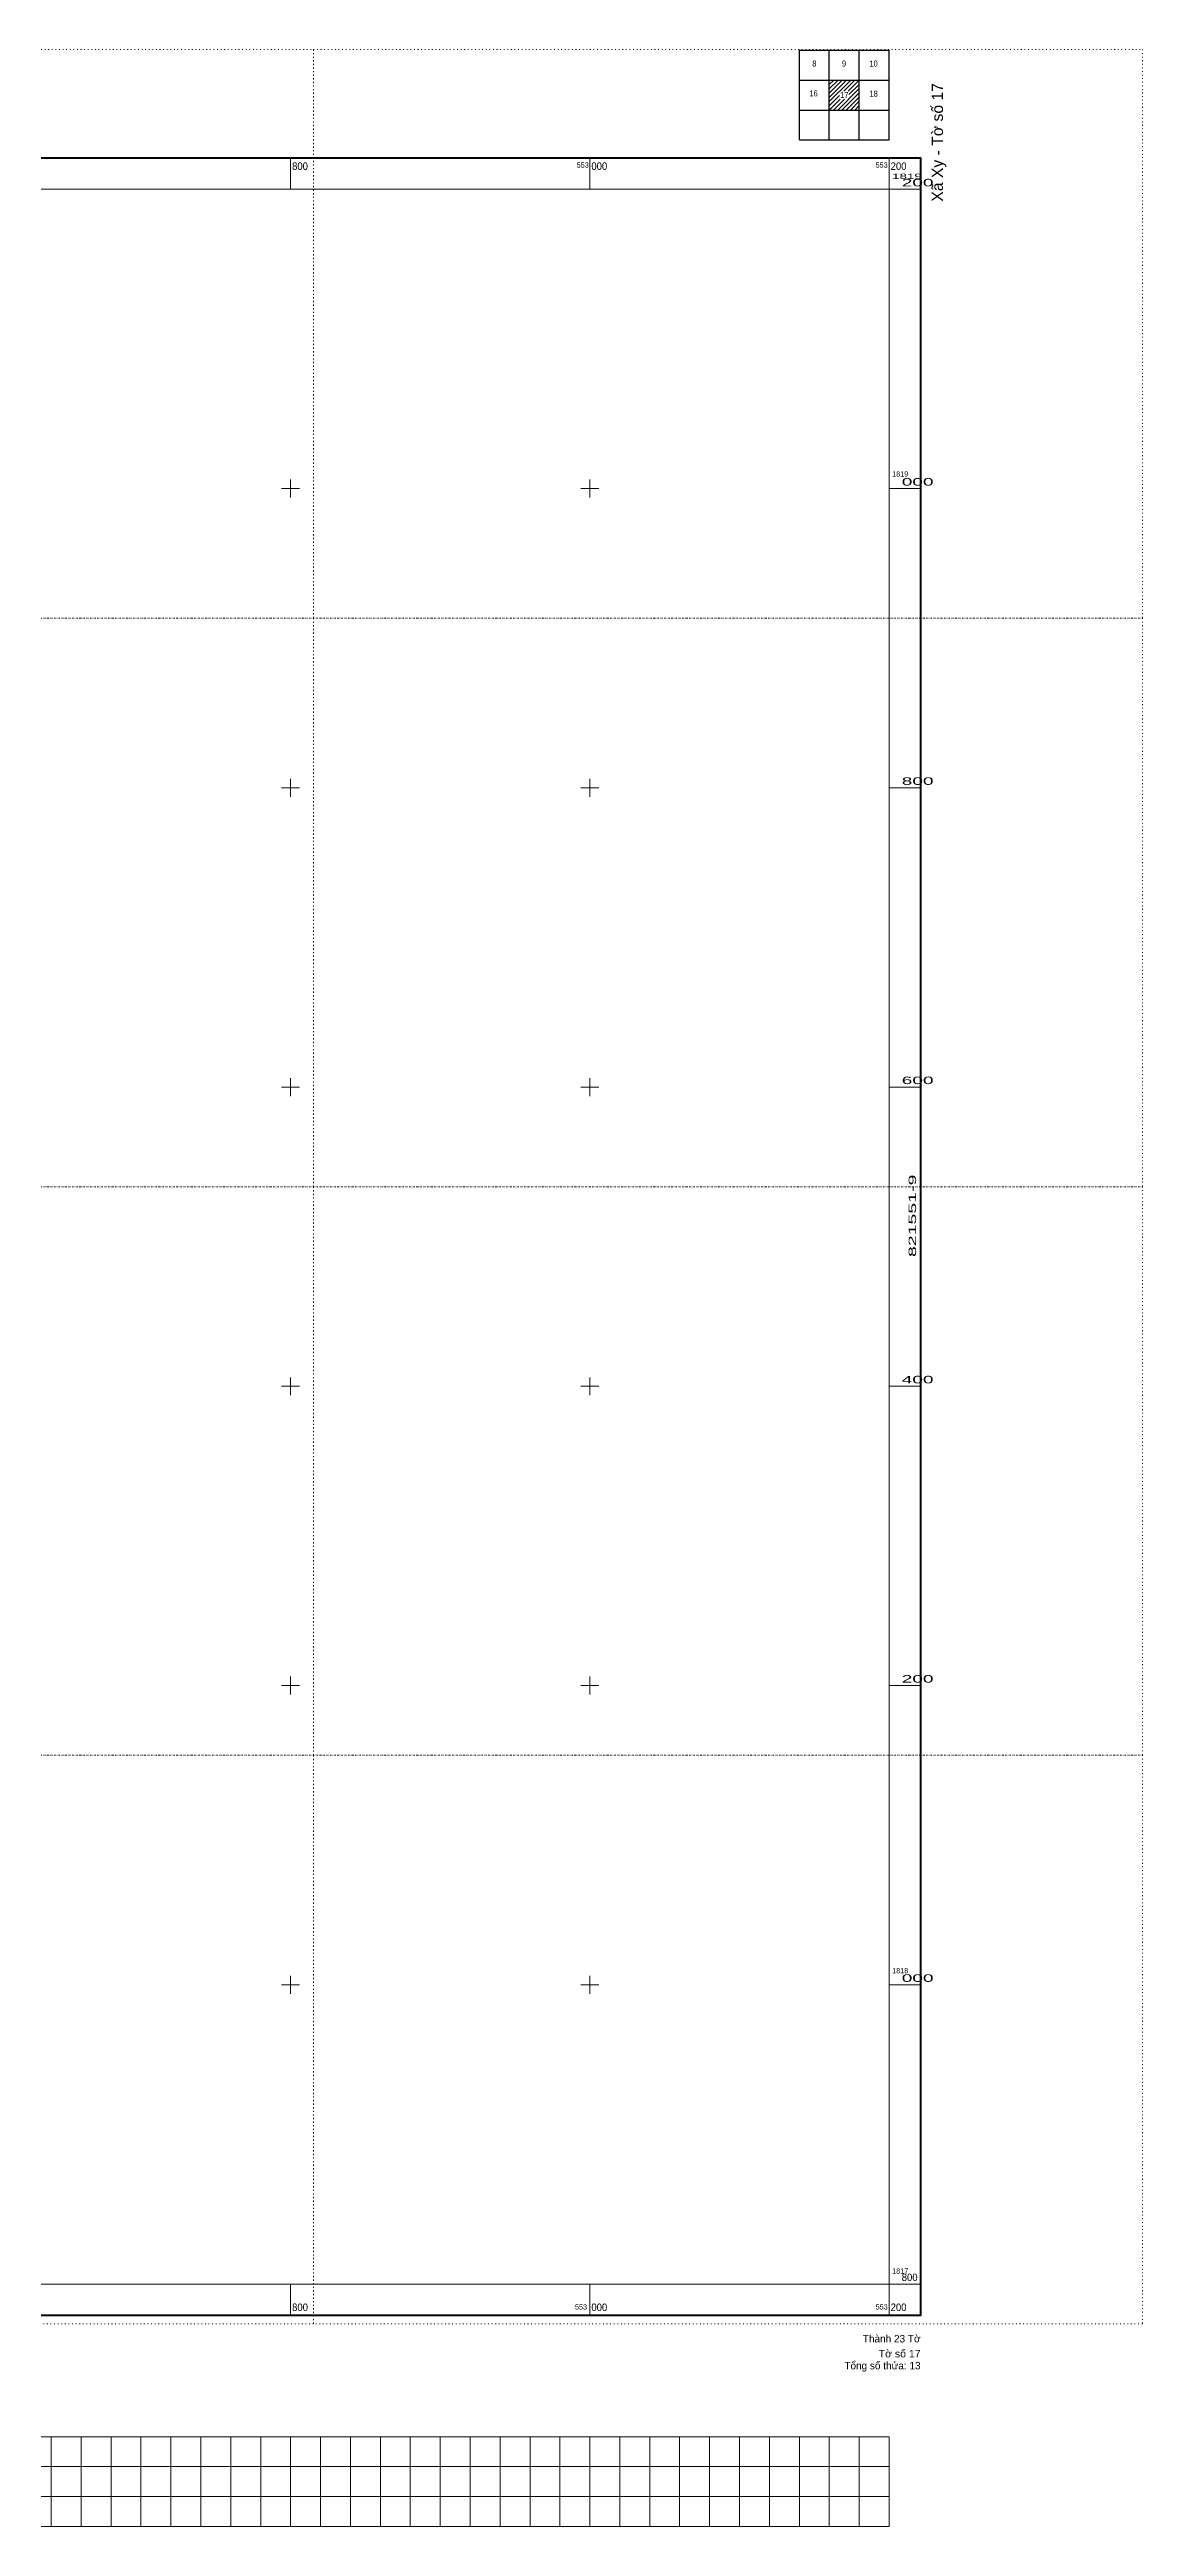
# Model space of a CAD drawing. Header units: metres. Extents: x 551707 to 553369, y 1817638 to 1819293.
# Drawn here: x 552639 to 553369, y 1817638 to 1819293 of the extents above; entities that cross this region are included whole.
import ezdxf
from ezdxf.enums import TextEntityAlignment as Align

# ---------------------------------------------------------------- set-up
doc = ezdxf.new("R2010")
doc.units = ezdxf.units.M
doc.header["$LTSCALE"] = 1.6
doc.linetypes.add('DOTTED', pattern=[1.5, 0.3, -1.2])
doc.layers.add('1', color=7, linetype='DOTTED', lineweight=13)
doc.layers.add('63', color=7, linetype='Continuous', lineweight=13)

msp = doc.modelspace()

# ---------------------------------------------------------------- linework, layer by layer
at = {"layer": '1'}
for points in [[(552261.28, 1818913.43), (552261.28, 1819293.43), (552815.28, 1819293.43), (552815.28, 1818913.43)], [(552815.28, 1818913.43), (552815.28, 1819293.43), (553369.28, 1819293.43), (553369.28, 1818913.43)], [(552261.28, 1818533.43), (552261.28, 1818913.43), (552815.28, 1818913.43), (552815.28, 1818533.43)], [(552815.28, 1818533.43), (552815.28, 1818913.43), (553369.28, 1818913.43), (553369.28, 1818533.43)], [(552261.28, 1818153.43), (552261.28, 1818533.43), (552815.28, 1818533.43), (552815.28, 1818153.43)], [(552815.28, 1818153.43), (552815.28, 1818533.43), (553369.28, 1818533.43), (553369.28, 1818153.43)], [(552261.28, 1817773.43), (552261.28, 1818153.43), (552815.28, 1818153.43), (552815.28, 1817773.43)], [(552815.28, 1817773.43), (552815.28, 1818153.43), (553369.28, 1818153.43), (553369.28, 1817773.43)]]:
    msp.add_lwpolyline(points, close=True, dxfattribs=at)
at = {"layer": '63', "lineweight": 25}
for p, q in [((553140, 1819293), (553200, 1819293)), ((553140, 1819233), (553140, 1819293)), ((553160, 1819233), (553160, 1819293)), ((553180, 1819233), (553180, 1819293)), ((553140, 1819273), (553200, 1819273)), ((553140, 1819253), (553200, 1819253))]:
    msp.add_line(p, q, dxfattribs=at)
at = {"layer": '63'}
for p, q in [((553160, 1819272.8), (553160.2, 1819273)), ((553160, 1819269.96), (553163.04, 1819273)), ((553160, 1819267.16), (553165.84, 1819273)), ((553160, 1819264.32), (553168.68, 1819273)), ((553160, 1819261.48), (553171.52, 1819273)), ((553167, 1819265.68), (553174.36, 1819273)), ((553169.8, 1819265.68), (553177.16, 1819273)), ((553172.64, 1819265.68), (553180, 1819273)), ((553173.12, 1819263.32), (553180, 1819270.16)), ((553160, 1819258.64), (553166.88, 1819265.52)), ((553160, 1819255.84), (553166.88, 1819262.72)), ((553160, 1819253), (553167.36, 1819260.36)), ((553162.84, 1819253), (553170.2, 1819260.36)), ((553165.64, 1819253), (553173, 1819260.36)), ((553168.48, 1819253), (553180, 1819264.52)), ((553171.32, 1819253), (553180, 1819261.68)), ((553173.12, 1819260.52), (553180, 1819267.36)), ((553174.16, 1819253), (553180, 1819258.84)), ((553176.96, 1819253), (553180, 1819256.04)), ((553179.8, 1819253), (553180, 1819253.2)), ((552800, 1819200), (552800, 1819221)), ((553000, 1819200), (553000, 1819221)), ((553200, 1819200), (553200, 1819221)), ((553200, 1819200), (553221, 1819200)), ((552800, 1818994), (552800, 1819006)), ((553000, 1818994), (553000, 1819006)), ((552794, 1819000), (552806, 1819000)), ((552994, 1819000), (553006, 1819000)), ((553200, 1819000), (553221, 1819000)), ((552800, 1818794), (552800, 1818806)), ((553000, 1818794), (553000, 1818806)), ((552794, 1818800), (552806, 1818800)), ((552994, 1818800), (553006, 1818800)), ((553200, 1818800), (553221, 1818800)), ((552800, 1818594), (552800, 1818606)), ((553000, 1818594), (553000, 1818606)), ((552794, 1818600), (552806, 1818600)), ((552994, 1818600), (553006, 1818600)), ((553200, 1818600), (553221, 1818600)), ((552794, 1818400), (552806, 1818400)), ((552800, 1818394), (552800, 1818406)), ((552994, 1818400), (553006, 1818400)), ((553000, 1818394), (553000, 1818406)), ((553200, 1818400), (553221, 1818400)), ((552794, 1818200), (552806, 1818200)), ((552800, 1818194), (552800, 1818206)), ((552994, 1818200), (553006, 1818200)), ((553000, 1818194), (553000, 1818206)), ((553200, 1818200), (553221, 1818200)), ((552794, 1818000), (552806, 1818000)), ((552800, 1817994), (552800, 1818006)), ((552994, 1818000), (553006, 1818000)), ((553000, 1817994), (553000, 1818006)), ((553200, 1818000), (553221, 1818000)), ((552800, 1817800), (552800, 1817779)), ((553000, 1817800), (553000, 1817779)), ((553200, 1817800), (553200, 1817779)), ((553200, 1817800), (553221, 1817800)), ((552640, 1817698), (552640, 1817638)), ((552660, 1817698), (552660, 1817638)), ((552680, 1817698), (552680, 1817638)), ((552700, 1817698), (552700, 1817638)), ((552720, 1817698), (552720, 1817638)), ((552740, 1817698), (552740, 1817638)), ((552760, 1817698), (552760, 1817638)), ((552780, 1817698), (552780, 1817638)), ((552800, 1817698), (552800, 1817638)), ((552820, 1817698), (552820, 1817638)), ((552840, 1817698), (552840, 1817638)), ((552860, 1817698), (552860, 1817638)), ((552880, 1817698), (552880, 1817638)), ((552900, 1817698), (552900, 1817638)), ((552920, 1817698), (552920, 1817638)), ((552940, 1817698), (552940, 1817638)), ((552960, 1817698), (552960, 1817638)), ((552980, 1817698), (552980, 1817638)), ((553000, 1817698), (553000, 1817638)), ((553020, 1817698), (553020, 1817638)), ((553040, 1817698), (553040, 1817638)), ((553060, 1817698), (553060, 1817638)), ((553080, 1817698), (553080, 1817638)), ((553100, 1817698), (553100, 1817638)), ((553120, 1817698), (553120, 1817638)), ((553140, 1817698), (553140, 1817638)), ((553160, 1817698), (553160, 1817638)), ((553180, 1817698), (553180, 1817638)), ((551800, 1817678), (553200, 1817678)), ((551800, 1817658), (553200, 1817658))]:
    msp.add_line(p, q, dxfattribs=at)
at = {"layer": '63', "lineweight": 25}
msp.add_lwpolyline([(553140, 1819233), (553200, 1819233), (553200, 1819293)], dxfattribs=at)
at = {"layer": '63', "lineweight": 158}
msp.add_lwpolyline([(551779, 1819221), (553221, 1819221), (553221, 1817779), (551779, 1817779)], close=True, dxfattribs=at)
at = {"layer": '63'}
for points in [[(551800, 1819200), (553200, 1819200), (553200, 1817800), (551800, 1817800)], [(551800, 1817698), (553200, 1817698), (553200, 1817638), (551800, 1817638)]]:
    msp.add_lwpolyline(points, close=True, dxfattribs=at)

# ---------------------------------------------------------------- texts
for s, width, p in [('8', 0.9, (553150.04, 1819282.08)), ('9', 0.9, (553169.82, 1819282.08)), ('10', 0.95, (553189.58, 1819282.08)), ('16', 0.9, (553149.55, 1819262.12)), ('17', 0.95, (553169.99, 1819261)), ('18', 0.95, (553189.58, 1819261.96))]:
    msp.add_text(s, height=4, dxfattribs=dict(at, width=width)).set_placement(p, align=Align.CENTER)
at = {"layer": '63', "width": 1.05}
msp.add_text('Xã Xy - Tờ số 17', height=7.48, rotation=89.999, dxfattribs=at).set_placement((553235.96, 1819191.75))
at = {"layer": '63'}
for s, height, width, p in [('800', 5, 0.95, (552801, 1819213)), ('000', 5, 0.95, (553001, 1819213)), ('200', 5, 0.95, (553201, 1819213)), ('1819', 3.5, 1.9, (553202, 1819207)), ('1819', 3.5, 0.95, (553202, 1819008.02)), ('1818', 3.5, 0.95, (553202, 1818007.71)), ('1817', 3.5, 0.95, (553202, 1817807)), ('800', 5, 0.95, (552801, 1817782)), ('000', 5, 0.95, (553001, 1817782)), ('200', 5, 0.95, (553201, 1817782))]:
    msp.add_text(s, height=height, dxfattribs=dict(at, width=width)).set_placement(p)
for s, height, width, p in [('553', 3.5, 0.95, (552999.26, 1819214.5)), ('553', 3.5, 0.95, (553199, 1819214.5)), ('200', 5, 1.9, (553229.64, 1819202)), ('000', 5, 1.9, (553229.64, 1819002)), ('800', 5, 1.9, (553229.64, 1818802)), ('600', 5, 1.9, (553229.64, 1818602)), ('400', 5, 1.9, (553229.64, 1818402)), ('200', 5, 1.9, (553229.64, 1818202)), ('000', 5, 1.9, (553229.64, 1818002)), ('800', 5, 0.95, (553219, 1817802)), ('553', 3.5, 0.95, (552998.1, 1817783)), ('553', 3.5, 0.95, (553199, 1817783)), ('Tờ số 17', 5, 1.05, (553221, 1817751))]:
    msp.add_text(s, height=height, dxfattribs=dict(at, width=width)).set_placement(p, align=Align.RIGHT)
at = {"layer": '63', "width": 1.95}
msp.add_text('821551-9', height=5, rotation=90, dxfattribs=at).set_placement((553218, 1818513.95), align=Align.CENTER)
at = {"layer": '63'}
for s, p in [('Thành 23 Tờ', (553221, 1817761)), ('Tổng số thửa: 13', (553221, 1817743))]:
    msp.add_text(s, height=5, dxfattribs=at).set_placement(p, align=Align.RIGHT)

doc.saveas('drawing.dxf')
